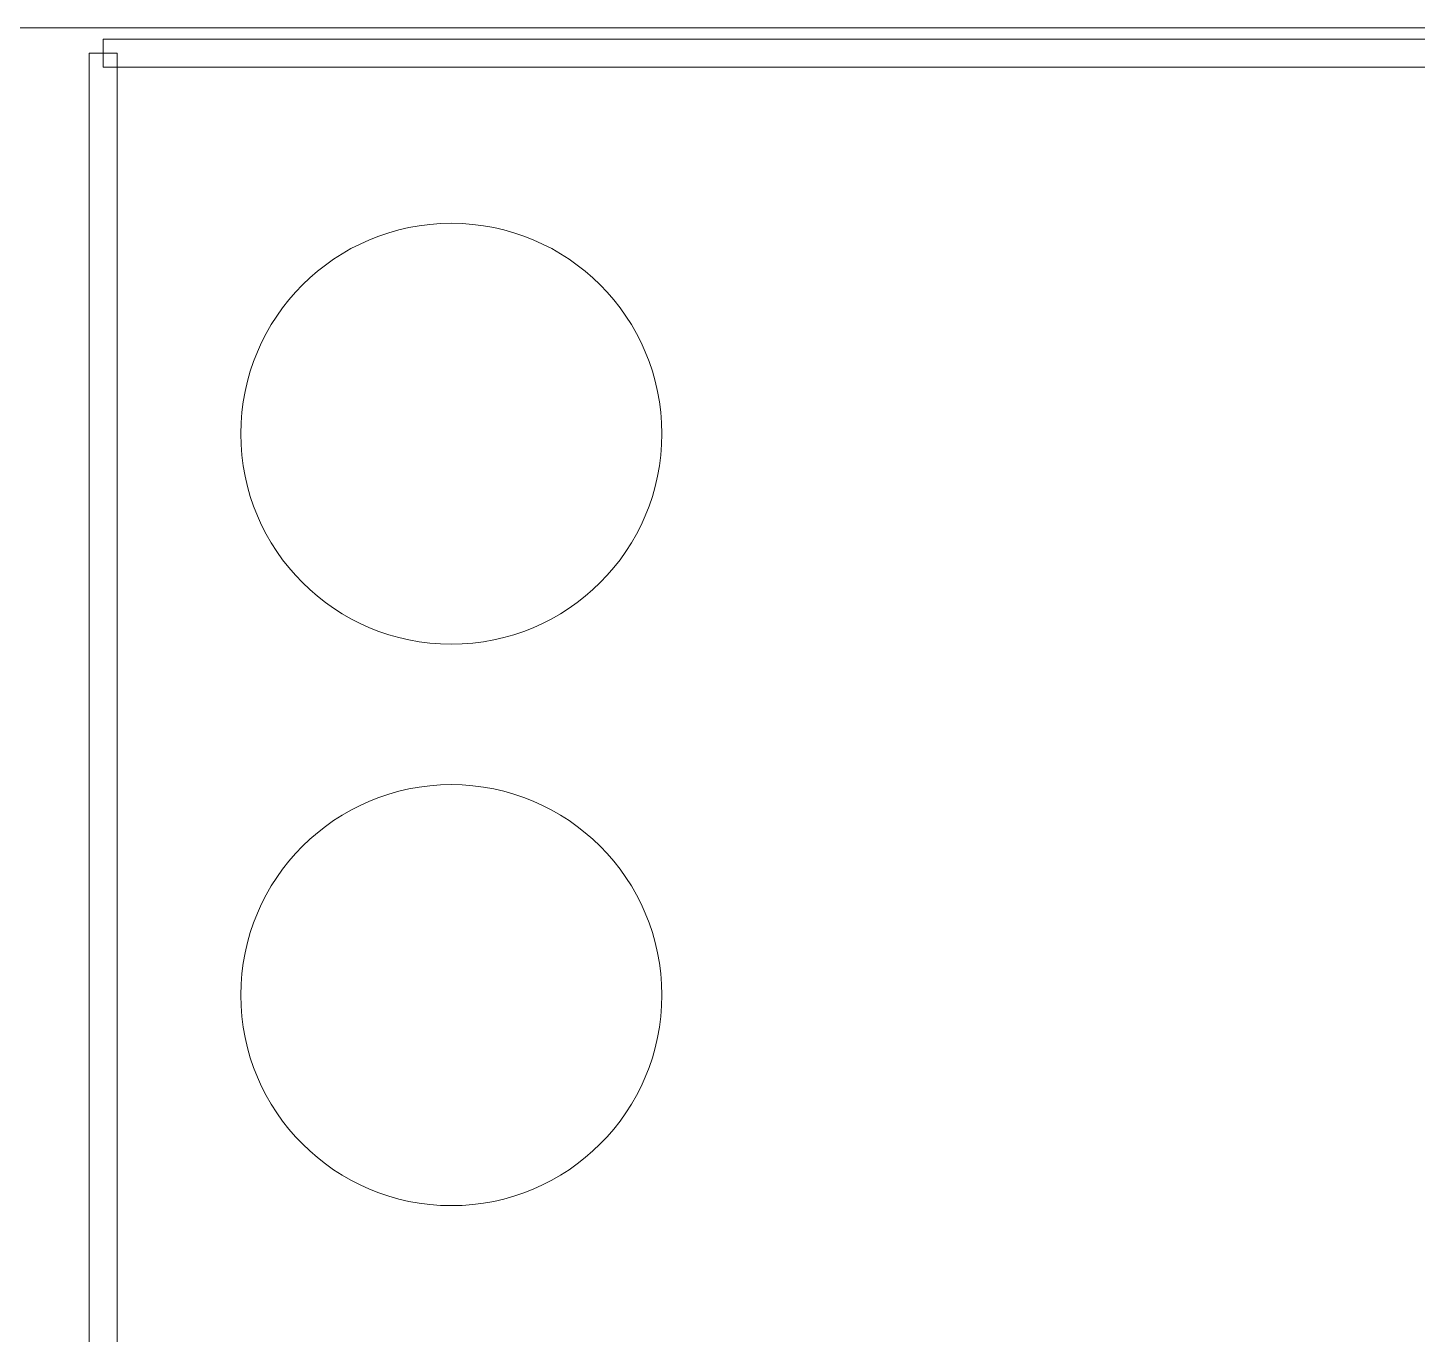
# Model space of a CAD drawing. Header units: millimetres. Extents: x -86 to 67, y -55 to 52.
# Drawn here: x -40.34 to -34.05, y 28.82 to 34.73 of the extents above; entities that cross this region are included whole.
import ezdxf

# ---------------------------------------------------------------- set-up
doc = ezdxf.new("R2010")
doc.units = ezdxf.units.MM
doc.header["$MEASUREMENT"] = 0
for name, color, linetype in [('BG_OUTLINE', 7, 'Continuous'), ('PG_SILKSCREEN_TOP', 7, 'Continuous'), ('PIN_TOP', 7, 'Continuous')]:
    doc.layers.add(name, color=color, linetype=linetype)

msp = doc.modelspace()

# ---------------------------------------------------------------- linework, layer by layer
at = {"layer": 'BG_OUTLINE', "color": 3, "lineweight": 9}
msp.add_open_spline([(-60.0926, 34.7331), (-60.0926, 34.7331), (63.7724, 34.7331), (63.7724, 34.7331), (63.7724, 34.7331), (64.585, 34.7336), (65.3646, 34.4113), (65.9396, 33.837), (65.9396, 33.837), (66.5146, 33.2627), (66.8379, 32.4797), (66.8384, 31.667), (66.8384, 31.667), (66.8384, 31.667), (66.8412, -52.28), (66.8412, -52.28), (66.8412, -52.28), (66.8412, -52.28), (66.8384, -52.1933), (66.8384, -52.1933), (66.8384, -52.1933), (66.8389, -53.006), (66.5166, -53.7856), (65.9424, -54.3606), (65.9424, -54.3606), (65.3681, -54.9356), (64.585, -55.2589), (63.7724, -55.2594), (63.7724, -55.2594), (63.7724, -55.2594), (-60.1869, -55.2594), (-60.1869, -55.2594), (-60.1869, -55.2594), (-60.1869, -55.2594), (-60.0853, -55.2518), (-60.0853, -55.2518), (-60.0853, -55.2518), (-60.8979, -55.2523), (-61.6775, -54.9299), (-62.2525, -54.3557), (-62.2525, -54.3557), (-62.8275, -53.7814), (-63.1508, -52.9984), (-63.1513, -52.1857), (-63.1513, -52.1857), (-63.1513, -52.1857), (-63.1587, 31.667), (-63.1587, 31.667), (-63.1587, 31.667), (-63.1592, 32.4797), (-62.8369, 33.2593), (-62.2626, 33.8343), (-62.2626, 33.8343), (-61.6883, 34.4093), (-60.9053, 34.7326), (-60.0926, 34.7331)], degree=3, knots=[0, 0, 0, 0, 0.071429, 0.071429, 0.071429, 0.071429, 0.142857, 0.142857, 0.142857, 0.142857, 0.214286, 0.214286, 0.214286, 0.214286, 0.285714, 0.285714, 0.285714, 0.285714, 0.357143, 0.357143, 0.357143, 0.357143, 0.428571, 0.428571, 0.428571, 0.428571, 0.5, 0.5, 0.5, 0.5, 0.571429, 0.571429, 0.571429, 0.571429, 0.642857, 0.642857, 0.642857, 0.642857, 0.714286, 0.714286, 0.714286, 0.714286, 0.785714, 0.785714, 0.785714, 0.785714, 0.857143, 0.857143, 0.857143, 0.857143, 0.928571, 0.928571, 0.928571, 0.928571, 1, 1, 1, 1], dxfattribs=at)
at = {"layer": 'PG_SILKSCREEN_TOP', "color": 6, "lineweight": 9}
for points in [[(-39.9995, 34.5555), (-39.9995, 34.5555), (-39.9995, 34.6825), (-39.9995, 34.6825), (-39.9995, 34.6825), (-39.9995, 34.6825), (-31.4996, 34.6825), (-31.4996, 34.6825), (-31.4996, 34.6825), (-31.4996, 34.6825), (-31.4996, 34.5555), (-31.4996, 34.5555), (-31.4996, 34.5555), (-31.4996, 34.5555), (-39.9995, 34.5555), (-39.9995, 34.5555)], [(-39.936, 26.1192), (-39.936, 26.1192), (-40.063, 26.1192), (-40.063, 26.1192), (-40.063, 26.1192), (-40.063, 26.1192), (-40.063, 34.619), (-40.063, 34.619), (-40.063, 34.619), (-40.063, 34.619), (-39.936, 34.619), (-39.936, 34.619), (-39.936, 34.619), (-39.936, 34.619), (-39.936, 26.1192), (-39.936, 26.1192)]]:
    msp.add_open_spline(points, degree=3, knots=[0, 0, 0, 0, 0.25, 0.25, 0.25, 0.25, 0.5, 0.5, 0.5, 0.5, 0.75, 0.75, 0.75, 0.75, 1, 1, 1, 1], dxfattribs=at)
at = {"layer": 'PIN_TOP', "lineweight": 9}
for points in [[(-37.4717, 32.8967), (-37.4717, 33.4227), (-37.8981, 33.8492), (-38.4242, 33.8492), (-38.4242, 33.8492), (-38.9502, 33.8492), (-39.3767, 33.4227), (-39.3767, 32.8967), (-39.3767, 32.8967), (-39.3767, 32.3706), (-38.9502, 31.9442), (-38.4242, 31.9442), (-38.4242, 31.9442), (-37.8981, 31.9442), (-37.4717, 32.3706), (-37.4717, 32.8967)], [(-37.4717, 30.3567), (-37.4717, 30.8827), (-37.8981, 31.3092), (-38.4242, 31.3092), (-38.4242, 31.3092), (-38.9502, 31.3092), (-39.3767, 30.8827), (-39.3767, 30.3567), (-39.3767, 30.3567), (-39.3767, 29.8306), (-38.9502, 29.4042), (-38.4242, 29.4042), (-38.4242, 29.4042), (-37.8981, 29.4042), (-37.4717, 29.8306), (-37.4717, 30.3567)]]:
    msp.add_open_spline(points, degree=3, knots=[0, 0, 0, 0, 0.25, 0.25, 0.25, 0.25, 0.5, 0.5, 0.5, 0.5, 0.75, 0.75, 0.75, 0.75, 1, 1, 1, 1], dxfattribs=at)

doc.saveas('drawing.dxf')
